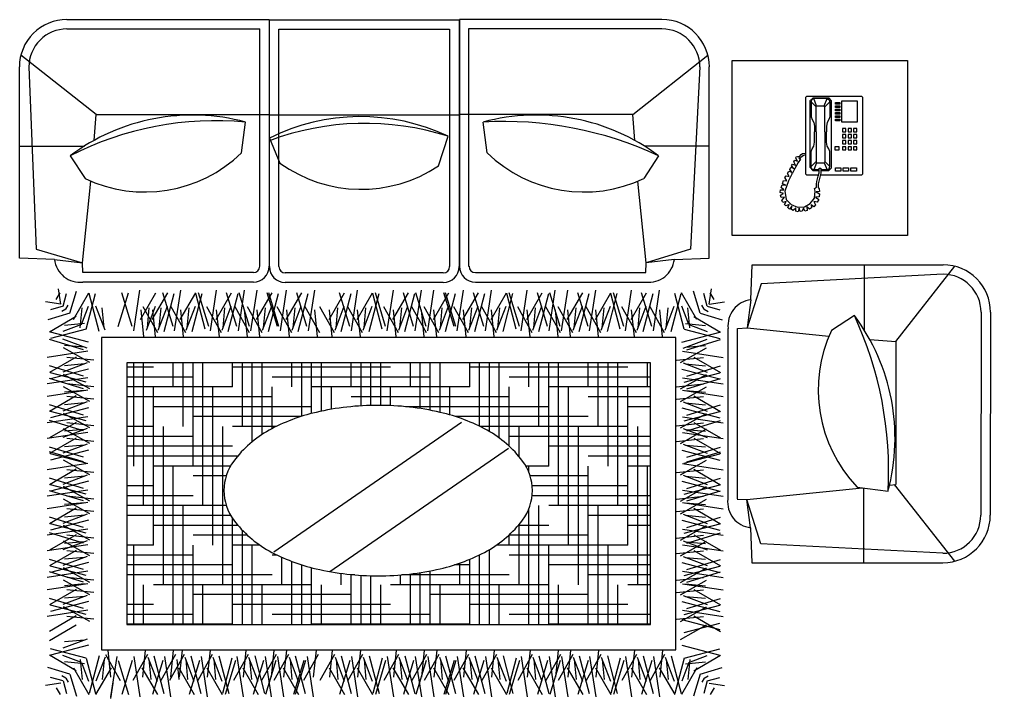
# Model space of a CAD drawing. Header units: millimetres. Extents: x -30782 to 40110, y 35885 to 73818.
# Drawn here: x 18900 to 22033, y 68538 to 70727 of the extents above; entities that cross this region are included whole.
import ezdxf

# ---------------------------------------------------------------- set-up
doc = ezdxf.new("R2010")
doc.units = ezdxf.units.MM

# ---------------------------------------------------------------- blocks, each defined once
blk = doc.blocks.new('A$C221E0E82')
for p, q in [((892.1, 2154.4), (904.4, 2175.6)), ((914.7, 2131.9), (925.4, 2172.8)), ((936.6, 2110), (958, 2180.9)), ((947.6, 2089.8), (997.5, 2175.6)), ((988.3, 2058.3), (1018.4, 2172.8)), ((1030.2, 2050.5), (998.1, 2172.8)), ((1068.9, 2089.8), (1019, 2175.6)), ((1087.2, 2052.8), (1067.5, 2183.6)), ((1120.6, 2050.5), (1088.5, 2172.8)), ((1092.5, 2066.4), (1125.5, 2175.7)), ((1159.3, 2089.8), (1109.5, 2175.6)), ((1177.6, 2052.8), (1157.9, 2183.6)), ((1182.9, 2066.4), (1215.9, 2175.7)), ((1194.3, 2058.3), (1224.4, 2172.8)), ((1236.2, 2050.5), (1204, 2172.8)), ((1274.9, 2089.8), (1225, 2175.6)), ((1293.2, 2052.8), (1273.4, 2183.6)), ((1326.6, 2050.5), (1294.4, 2172.8)), ((1298.4, 2066.4), (1331.4, 2175.7)), ((1365.3, 2089.8), (1315.4, 2175.6)), ((1383.6, 2052.8), (1363.8, 2183.6)), ((1388.8, 2066.4), (1421.8, 2175.7)), ((1423.8, 2052.8), (1404, 2183.6)), ((1457.2, 2050.5), (1425, 2172.8)), ((1429, 2066.4), (1462, 2175.7)), ((1495.9, 2089.8), (1446, 2175.6)), ((1514.2, 2052.8), (1494.4, 2183.6)), ((1519.4, 2066.4), (1552.4, 2175.7)), ((1530.8, 2058.3), (1560.9, 2172.8)), ((1572.7, 2050.5), (1540.6, 2172.8)), ((1611.4, 2089.8), (1561.5, 2175.6)), ((1629.7, 2052.8), (1610, 2183.6)), ((1663.1, 2050.5), (1631, 2172.8)), ((1635, 2066.4), (1668, 2175.7)), ((1701.8, 2089.8), (1652, 2175.6)), ((1720.1, 2052.8), (1700.4, 2183.6)), ((1725.4, 2066.4), (1758.4, 2175.7)), ((1758.6, 2050.5), (1726.4, 2172.8)), ((1730.4, 2066.4), (1763.4, 2175.7)), ((1797.3, 2089.8), (1747.4, 2175.6)), ((1815.6, 2052.8), (1795.8, 2183.6)), ((1820.8, 2066.4), (1853.8, 2175.7)), ((1855.7, 2052.8), (1836, 2183.6)), ((1889.2, 2050.5), (1857, 2172.8)), ((1861, 2066.4), (1894, 2175.7)), ((1927.9, 2089.8), (1878, 2175.6)), ((1946.2, 2052.8), (1926.4, 2183.6)), ((1951.4, 2066.4), (1984.4, 2175.7)), ((1962.8, 2058.3), (1992.9, 2172.8)), ((2004.7, 2050.5), (1972.6, 2172.8)), ((2043.4, 2089.8), (1993.5, 2175.6)), ((2061.7, 2052.8), (2042, 2183.6)), ((2095.1, 2050.5), (2063, 2172.8)), ((2067, 2066.4), (2100, 2175.7)), ((2133.8, 2089.8), (2083.9, 2175.6)), ((2204.8, 2052.8), (2185, 2183.6)), ((2210, 2066.4), (2243, 2175.7)), ((2243.2, 2050.5), (2211.1, 2172.8)), ((2215.1, 2066.4), (2248.1, 2175.7)), ((2281.9, 2089.8), (2232, 2175.6)), ((2300.2, 2052.8), (2280.5, 2183.6)), ((2305.5, 2066.4), (2338.5, 2175.7)), ((2340.4, 2052.8), (2320.7, 2183.6)), ((2373.8, 2050.5), (2341.7, 2172.8)), ((2345.7, 2066.4), (2378.7, 2175.7)), ((2412.5, 2089.8), (2362.6, 2175.6)), ((2430.8, 2052.8), (2411.1, 2183.6)), ((2436.1, 2066.4), (2469.1, 2175.7)), ((2447.5, 2058.3), (2477.6, 2172.8)), ((2489.4, 2050.5), (2457.2, 2172.8)), ((2528.1, 2089.8), (2478.2, 2175.6)), ((2546.4, 2052.8), (2526.6, 2183.6)), ((2579.8, 2050.5), (2547.6, 2172.8)), ((2551.6, 2066.4), (2584.6, 2175.7)), ((2618.5, 2089.8), (2568.6, 2175.6)), ((2665.1, 2052.8), (2645.4, 2183.6)), ((2698.6, 2050.5), (2666.4, 2172.8)), ((2670.4, 2066.4), (2703.4, 2175.7)), ((2737.3, 2089.8), (2687.4, 2175.6)), ((2764.1, 2052.8), (2744.3, 2183.6)), ((2769.3, 2066.4), (2802.3, 2175.7)), ((2813.7, 2066.4), (2780.7, 2175.7)), ((2818.9, 2052.8), (2838.7, 2183.6)), ((2830.9, 2139.1), (2838.4, 2188.7)), ((2837.2, 2089.8), (2887.1, 2175.6)), ((2875.9, 2050.5), (2908.1, 2172.8)), ((2917.8, 2058.3), (2887.7, 2172.8)), ((2958.6, 2089.8), (2908.7, 2175.6)), ((2969.6, 2110), (2948.2, 2180.9)), ((2991.5, 2131.9), (2980.8, 2172.8)), ((3014, 2154.4), (3001.7, 2175.6)), ((907.4, 2139.1), (857.8, 2146.6)), ((914.7, 2131.9), (873.8, 2121.2)), ((923.7, 2122.8), (931, 2135.8)), ((973.7, 2072.9), (996.2, 2132.6)), ((1049.7, 2054.9), (1020.3, 2132.6)), ((1051.3, 2046.3), (1098.5, 2130.6)), ((1140.1, 2054.9), (1110.7, 2132.6)), ((1141.7, 2046.3), (1188.9, 2130.6)), ((1255.6, 2054.9), (1226.2, 2132.6)), ((1257.2, 2046.3), (1304.4, 2130.6)), ((1346, 2054.9), (1316.7, 2132.6)), ((1347.7, 2046.3), (1394.8, 2130.6)), ((1387.8, 2046.3), (1435, 2130.6)), ((1476.6, 2054.9), (1447.3, 2132.6)), ((1478.3, 2046.3), (1525.4, 2130.6)), ((1592.2, 2054.9), (1562.8, 2132.6)), ((1593.8, 2046.3), (1641, 2130.6)), ((1682.6, 2054.9), (1653.2, 2132.6)), ((1684.2, 2046.3), (1731.4, 2130.6)), ((1778, 2054.9), (1748.6, 2132.6)), ((1779.6, 2046.3), (1826.8, 2130.6)), ((1819.8, 2046.3), (1867, 2130.6)), ((1908.6, 2054.9), (1879.2, 2132.6)), ((1910.2, 2046.3), (1957.4, 2130.6)), ((2024.2, 2054.9), (1994.8, 2132.6)), ((2025.8, 2046.3), (2073, 2130.6)), ((2114.6, 2054.9), (2085.2, 2132.6)), ((2116.2, 2046.3), (2163.4, 2130.6)), ((2168.9, 2046.3), (2216, 2130.6)), ((2262.7, 2054.9), (2233.3, 2132.6)), ((2264.3, 2046.3), (2311.5, 2130.6)), ((2304.5, 2046.3), (2351.7, 2130.6)), ((2393.3, 2054.9), (2363.9, 2132.6)), ((2394.9, 2046.3), (2442.1, 2130.6)), ((2508.8, 2054.9), (2479.4, 2132.6)), ((2510.4, 2046.3), (2557.6, 2130.6)), ((2599.2, 2054.9), (2569.9, 2132.6)), ((2600.8, 2046.3), (2648, 2130.6)), ((2629.2, 2046.3), (2676.4, 2130.6)), ((2718, 2054.9), (2688.6, 2132.6)), ((2719.6, 2046.3), (2766.8, 2130.6)), ((2854.9, 2046.3), (2807.7, 2130.6)), ((2856.5, 2054.9), (2885.9, 2132.6)), ((2932.5, 2072.9), (2909.9, 2132.6)), ((2982.4, 2122.8), (2975.2, 2135.8)), ((2991.5, 2131.9), (3032.4, 2121.2)), ((2998.7, 2139.1), (3048.3, 2146.6)), ((936.6, 2110), (865.6, 2088.6)), ((956.8, 2099), (871, 2049.1)), ((923.7, 2122.8), (910.8, 2115.6)), ((970, 2063), (976, 2127.2)), ((1046.5, 2063), (1040.5, 2127.2)), ((1058.4, 2033.2), (1067.3, 2120.3)), ((1136.9, 2063), (1130.9, 2127.2)), ((1148.8, 2033.2), (1157.8, 2120.3)), ((1252.5, 2063), (1246.5, 2127.2)), ((1264.3, 2033.2), (1273.3, 2120.3)), ((1342.9, 2063), (1336.9, 2127.2)), ((1354.7, 2033.2), (1363.7, 2120.3)), ((1394.9, 2033.2), (1403.9, 2120.3)), ((1473.5, 2063), (1467.5, 2127.2)), ((1485.3, 2033.2), (1494.3, 2120.3)), ((1589, 2063), (1583, 2127.2)), ((1600.9, 2033.2), (1609.8, 2120.3)), ((1679.4, 2063), (1673.4, 2127.2)), ((1691.3, 2033.2), (1700.3, 2120.3)), ((1774.9, 2063), (1768.9, 2127.2)), ((1786.7, 2033.2), (1795.7, 2120.3)), ((1826.9, 2033.2), (1835.9, 2120.3)), ((1905.5, 2063), (1899.5, 2127.2)), ((1917.3, 2033.2), (1926.3, 2120.3)), ((2021, 2063), (2015, 2127.2)), ((2032.9, 2033.2), (2041.8, 2120.3)), ((2111.4, 2063), (2105.4, 2127.2)), ((2123.3, 2033.2), (2132.2, 2120.3)), ((2175.9, 2033.2), (2184.9, 2120.3)), ((2259.5, 2063), (2253.5, 2127.2)), ((2271.4, 2033.2), (2280.4, 2120.3)), ((2311.6, 2033.2), (2320.5, 2120.3)), ((2390.1, 2063), (2384.1, 2127.2)), ((2402, 2033.2), (2411, 2120.3)), ((2505.7, 2063), (2499.7, 2127.2)), ((2517.5, 2033.2), (2526.5, 2120.3)), ((2596.1, 2063), (2590.1, 2127.2)), ((2607.9, 2033.2), (2616.9, 2120.3)), ((2624.5, 2063), (2618.5, 2127.2)), ((2636.3, 2033.2), (2645.3, 2120.3)), ((2714.9, 2063), (2708.9, 2127.2)), ((2726.7, 2033.2), (2735.7, 2120.3)), ((2847.8, 2033.2), (2838.8, 2120.3)), ((2859.6, 2063), (2865.6, 2127.2)), ((2936.2, 2063), (2930.2, 2127.2)), ((2949.4, 2099), (3035.2, 2049.1)), ((2969.6, 2110), (3040.5, 2088.6)), ((2982.4, 2122.8), (2995.3, 2115.6)), ((973.7, 2072.9), (913.9, 2050.4)), ((983.6, 2076.6), (919.4, 2070.6)), ((2922.6, 2076.6), (2986.7, 2070.6)), ((2932.5, 2072.9), (2992.2, 2050.4)), ((988.3, 2058.3), (873.8, 2028.1)), ((996, 2016.3), (873.8, 2048.5)), ((996, 2016.3), (873.8, 2048.5)), ((2910.1, 2016.3), (3032.4, 2048.5)), ((2910.1, 2016.3), (3032.4, 2048.5)), ((2917.8, 2058.3), (3032.4, 2028.1)), ((2868, 2031.6), (1015, 2031.6)), ((1015, 2031.6), (1015, 1024.9)), ((2868, 1024.9), (2868, 2031.6)), ((2914.5, 1996.9), (2992.2, 2026.3)), ((2914.5, 1996.9), (2992.2, 2026.3)), ((2922.6, 2000), (2986.7, 2006)), ((2922.6, 2000), (2986.7, 2006)), ((988.3, 1976.2), (873.8, 1946.1)), ((1000.3, 1998.7), (916, 1951.5)), ((2949.4, 1952.3), (3035.2, 2002.2)), ((2949.4, 1952.3), (3035.2, 2002.2)), ((956.8, 1922.3), (871, 1972.2)), ((956.8, 1922.3), (871, 1972.2)), ((996, 1934.3), (873.8, 1966.5)), ((996, 1934.3), (873.8, 1966.5)), ((2786.4, 1950), (1096.6, 1950)), ((1096.6, 1950), (1096.6, 1106.5)), ((1096.6, 1949.2), (1425.2, 1949.2)), ((1106.5, 1949.2), (1106.5, 1439.3)), ((1170.2, 1950), (1170.2, 1949.2)), ((1202.1, 1950), (1202.1, 1821.8)), ((1234, 1950), (1234, 1694.3)), ((1265.8, 1950), (1265.8, 1566.8)), ((1297.7, 1949.2), (1297.7, 1439.3)), ((1361.4, 1950), (1361.4, 1949.2)), ((1393.3, 1950), (1393.3, 1821.8)), ((1425.2, 1950), (1425.2, 1694.3)), ((1457.1, 1950), (1457.1, 1566.8)), ((1488.9, 1949.2), (1488.9, 1576.4)), ((1552.7, 1950), (1552.7, 1949.2)), ((1584.6, 1950), (1584.6, 1821.8)), ((1616.4, 1950), (1616.4, 1708.5)), ((1648.3, 1950), (1648.3, 1725.4)), ((1680.2, 1949.2), (2190.1, 1949.2)), ((1680.2, 1949.2), (1680.2, 1739.9)), ((1743.9, 1950), (1743.9, 1949.2)), ((1775.8, 1950), (1775.8, 1821.8)), ((1807.7, 1950), (1807.7, 1777.2)), ((1839.5, 1950), (1839.5, 1782.7)), ((1871.4, 1949.2), (1871.4, 1787)), ((1935.2, 1950), (1935.2, 1949.2)), ((1967, 1950), (1967, 1821.8)), ((1998.9, 1950), (1998.9, 1792.7)), ((2030.8, 1950), (2030.8, 1791.3)), ((2062.7, 1949.2), (2062.7, 1788.8)), ((2126.4, 1950), (2126.4, 1949.2)), ((2158.3, 1950), (2158.3, 1821.8)), ((2190.1, 1950), (2190.1, 1766.9)), ((2222, 1950), (2222, 1757.8)), ((2253.9, 1949.2), (2253.9, 1746.7)), ((2317.6, 1950), (2317.6, 1949.2)), ((2349.5, 1950), (2349.5, 1821.8)), ((2381.4, 1950), (2381.4, 1694.3)), ((2413.3, 1950), (2413.3, 1646.5)), ((2445.1, 1949.2), (2445.1, 1608.2)), ((2445.1, 1949.2), (2786.4, 1949.2)), ((2508.9, 1950), (2508.9, 1949.2)), ((2540.7, 1950), (2540.7, 1821.8)), ((2572.6, 1950), (2572.6, 1694.3)), ((2604.5, 1950), (2604.5, 1566.8)), ((2636.4, 1949.2), (2636.4, 1439.3)), ((2700.1, 1950), (2700.1, 1949.2)), ((2732, 1950), (2732, 1821.8)), ((2763.9, 1950), (2763.9, 1694.3)), ((2786.4, 1106.5), (2786.4, 1950)), ((2949.4, 1922.3), (3035.2, 1972.2)), ((2949.4, 1922.3), (3035.2, 1972.2)), ((993.8, 1904), (863, 1923.8)), ((988.3, 1917.5), (873.8, 1887.3)), ((1000.3, 1939.9), (916, 1892.8)), ((1013.4, 1932.9), (926.3, 1923.9)), ((1096.6, 1917.4), (1552.7, 1917.4)), ((1807.7, 1917.4), (2317.6, 1917.4)), ((2572.6, 1917.4), (2786.4, 1917.4)), ((2892.8, 1932.9), (2979.8, 1923.9)), ((2905.9, 1939.9), (2990.2, 1892.8)), ((2912.3, 1904), (3043.1, 1923.8)), ((2917.8, 1917.5), (3032.4, 1887.3)), ((980.2, 1898.8), (870.8, 1865.8)), ((956.8, 1836.9), (871, 1886.7)), ((956.8, 1836.9), (871, 1886.7)), ((996, 1875.5), (873.8, 1907.7)), ((996, 1875.5), (873.8, 1907.7)), ((991.7, 1856.1), (913.9, 1885.5)), ((991.7, 1856.1), (913.9, 1885.5)), ((1170.2, 1885.5), (1680.2, 1885.5)), ((1935.2, 1885.5), (2445.1, 1885.5)), ((2700.1, 1885.5), (2786.4, 1885.5)), ((2910.1, 1875.5), (3032.4, 1907.7)), ((2910.1, 1875.5), (3032.4, 1907.7)), ((2914.5, 1856.1), (2992.2, 1885.5)), ((2914.5, 1856.1), (2992.2, 1885.5)), ((2926, 1898.8), (3035.3, 1865.8)), ((2949.4, 1836.9), (3035.2, 1886.7)), ((2949.4, 1836.9), (3035.2, 1886.7)), ((1000.3, 1854.5), (916, 1807.3)), ((983.6, 1859.3), (919.4, 1865.3)), ((983.6, 1859.3), (919.4, 1865.3)), ((1297.7, 1853.6), (1807.7, 1853.6)), ((2062.7, 1853.6), (2572.6, 1853.6)), ((2905.9, 1854.5), (2990.2, 1807.3)), ((2922.6, 1859.3), (2986.7, 1865.3)), ((2922.6, 1859.3), (2986.7, 1865.3)), ((993.8, 1818.6), (863, 1838.3)), ((983.6, 1819), (919.4, 1825)), ((983.6, 1819), (919.4, 1825)), ((1013.4, 1847.4), (926.3, 1838.4)), ((1096.6, 1821.8), (1170.2, 1821.8)), ((1138.3, 1821.8), (1138.3, 1311.8)), ((1329.6, 1821.8), (1329.6, 1311.8)), ((1425.2, 1821.8), (1935.2, 1821.8)), ((1520.8, 1821.8), (1520.8, 1627.6)), ((1712, 1821.8), (1712, 1752.2)), ((1903.3, 1821.8), (1903.3, 1790.1)), ((2094.5, 1821.8), (2094.5, 1785.1)), ((2190.1, 1821.8), (2700.1, 1821.8)), ((2285.8, 1821.8), (2285.8, 1733.4)), ((2477, 1821.8), (2477, 1311.8)), ((2668.2, 1821.8), (2668.2, 1311.8)), ((2892.8, 1847.4), (2979.8, 1838.4)), ((2912.3, 1818.6), (3043.1, 1838.3)), ((2922.6, 1819), (2986.7, 1825)), ((2922.6, 1819), (2986.7, 1825)), ((993.8, 1778.4), (863, 1798.1)), ((980.2, 1813.3), (870.8, 1780.3)), ((988.3, 1791.8), (873.8, 1761.7)), ((1000.3, 1814.3), (916, 1767.1)), ((1013.4, 1807.2), (926.3, 1798.2)), ((1096.6, 1789.9), (1297.7, 1789.9)), ((1552.7, 1789.9), (1900.3, 1789.9)), ((2050.7, 1789.9), (2062.7, 1789.9)), ((2317.6, 1789.9), (2786.4, 1789.9)), ((2892.8, 1807.2), (2979.8, 1798.2)), ((2905.9, 1814.3), (2990.2, 1767.1)), ((2912.3, 1778.4), (3043.1, 1798.1)), ((2917.8, 1791.8), (3032.4, 1761.7)), ((2926, 1813.3), (3035.3, 1780.3)), ((980.2, 1773.1), (870.8, 1740.1)), ((956.8, 1711.2), (871, 1761.1)), ((956.8, 1711.2), (871, 1761.1)), ((996, 1749.9), (873.8, 1782)), ((996, 1749.9), (873.8, 1782)), ((991.7, 1730.4), (913.9, 1759.8)), ((991.7, 1730.4), (913.9, 1759.8)), ((1096.6, 1758), (1425.2, 1758)), ((2131.4, 1779.4), (1555.5, 1382.1)), ((1680.2, 1758), (1729.5, 1758)), ((2445.1, 1758), (2786.4, 1758)), ((2910.1, 1749.9), (3032.4, 1782)), ((2910.1, 1749.9), (3032.4, 1782)), ((2914.5, 1730.4), (2992.2, 1759.8)), ((2914.5, 1730.4), (2992.2, 1759.8)), ((2926, 1773.1), (3035.3, 1740.1)), ((2949.4, 1711.2), (3035.2, 1761.1)), ((2949.4, 1711.2), (3035.2, 1761.1)), ((310.8, 1499), (116.5, 1746.3)), ((770.1, 1751), (154, 1751)), ((409, 1751), (409, 1509.9)), ((774.2, 1638.1), (770.1, 1751)), ((1000.3, 1728.8), (916, 1681.6)), ((983.6, 1733.6), (919.4, 1739.6)), ((983.6, 1733.6), (919.4, 1739.6)), ((1096.6, 1726.1), (1552.7, 1726.1)), ((2301.2, 1726.1), (2317.6, 1726.1)), ((2572.6, 1726.1), (2786.4, 1726.1)), ((2905.9, 1728.8), (2990.2, 1681.6)), ((2922.6, 1733.6), (2986.7, 1739.6)), ((2922.6, 1733.6), (2986.7, 1739.6)), ((154, 1720.4), (741.4, 1689.7)), ((993.8, 1692.9), (863, 1712.6)), ((956.8, 1660.9), (871, 1710.8)), ((956.8, 1660.9), (871, 1710.8)), ((991.7, 1680.2), (913.9, 1709.5)), ((991.7, 1680.2), (913.9, 1709.5)), ((1013.4, 1721.7), (926.3, 1712.8)), ((1170.2, 1694.3), (1594, 1694.3)), ((1170.2, 1694.3), (1170.2, 1184.3)), ((1361.4, 1694.3), (1361.4, 1184.3)), ((1552.7, 1694.3), (1552.7, 1661.2)), ((2311.8, 1716.3), (1706.2, 1298.4)), ((2357, 1694.3), (2445.1, 1694.3)), ((2508.9, 1694.3), (2508.9, 1184.3)), ((2700.1, 1694.3), (2700.1, 1184.3)), ((2700.1, 1694.3), (2786.4, 1694.3)), ((2892.8, 1721.7), (2979.8, 1712.8)), ((2912.3, 1692.9), (3043.1, 1712.6)), ((2914.5, 1680.2), (2992.2, 1709.5)), ((2914.5, 1680.2), (2992.2, 1709.5)), ((2949.4, 1660.9), (3035.2, 1710.8)), ((2949.4, 1660.9), (3035.2, 1710.8)), ((741.4, 1689.7), (785.9, 1547.4)), ((993.8, 1642.6), (863, 1662.4)), ((980.2, 1687.6), (870.8, 1654.6)), ((1000.3, 1678.6), (916, 1631.4)), ((983.6, 1683.3), (919.4, 1689.3)), ((983.6, 1683.3), (919.4, 1689.3)), ((1013.4, 1671.5), (926.3, 1662.5)), ((1297.7, 1662.4), (1553.9, 1662.4)), ((2397, 1662.4), (2572.6, 1662.4)), ((2892.8, 1671.5), (2979.8, 1662.5)), ((2905.9, 1678.6), (2990.2, 1631.4)), ((2912.3, 1642.6), (3043.1, 1662.4)), ((2922.6, 1683.3), (2986.7, 1689.3)), ((2922.6, 1683.3), (2986.7, 1689.3)), ((2926, 1687.6), (3035.3, 1654.6)), ((774.2, 1638.1), (785.9, 1547.4)), ((980.2, 1637.4), (870.8, 1604.4)), ((988.3, 1656.1), (873.8, 1626)), ((996, 1614.2), (873.8, 1646.3)), ((996, 1614.2), (873.8, 1646.3)), ((1096.6, 1630.5), (1170.2, 1630.5)), ((1425.2, 1630.5), (1523.3, 1630.5)), ((2427.7, 1630.5), (2700.1, 1630.5)), ((2910.1, 1614.2), (3032.4, 1646.3)), ((2910.1, 1614.2), (3032.4, 1646.3)), ((2917.8, 1656.1), (3032.4, 1626)), ((2926, 1637.4), (3035.3, 1604.4)), ((0, 943.7), (1, 1598)), ((30.6, 943.7), (31.6, 1598)), ((956.8, 1575.5), (871, 1625.4)), ((956.8, 1575.5), (871, 1625.4)), ((991.7, 1594.7), (913.9, 1624.1)), ((991.7, 1594.7), (913.9, 1624.1)), ((983.6, 1597.9), (919.4, 1603.9)), ((983.6, 1597.9), (919.4, 1603.9)), ((1096.6, 1598.6), (1297.7, 1598.6)), ((2451.2, 1598.6), (2786.4, 1598.6)), ((2914.5, 1594.7), (2992.2, 1624.1)), ((2914.5, 1594.7), (2992.2, 1624.1)), ((2922.6, 1597.9), (2986.7, 1603.9)), ((2922.6, 1597.9), (2986.7, 1603.9)), ((2949.4, 1575.5), (3035.2, 1625.4)), ((2949.4, 1575.5), (3035.2, 1625.4)), ((993.8, 1557.2), (863, 1576.9)), ((1000.3, 1593.1), (916, 1545.9)), ((1013.4, 1586), (926.3, 1577)), ((1096.6, 1566.8), (1425.2, 1566.8)), ((1202.1, 1566.8), (1202.1, 1106.5)), ((1393.3, 1566.8), (1393.3, 1106.5)), ((2465.5, 1566.8), (2786.4, 1566.8)), ((2540.7, 1566.8), (2540.7, 1106.5)), ((2732, 1566.8), (2732, 1106.5)), ((2892.8, 1586), (2979.8, 1577)), ((2905.9, 1593.1), (2990.2, 1545.9)), ((2912.3, 1557.2), (3043.1, 1576.9)), ((785.9, 1547.4), (412.8, 1509.4)), ((817, 1545.9), (785.9, 1547.4)), ((815.9, 1545.4), (815.9, 995.8)), ((846.5, 1545.4), (846.5, 995.8)), ((993.8, 1517), (863, 1536.7)), ((980.2, 1551.9), (870.8, 1518.9)), ((1000.3, 1552.9), (916, 1505.7)), ((983.6, 1557.7), (919.4, 1563.7)), ((983.6, 1557.7), (919.4, 1563.7)), ((1013.4, 1545.8), (926.3, 1536.8)), ((2892.8, 1545.8), (2979.8, 1536.8)), ((2905.9, 1552.9), (2990.2, 1505.7)), ((2912.3, 1517), (3043.1, 1536.7)), ((2922.6, 1557.7), (2986.7, 1563.7)), ((2922.6, 1557.7), (2986.7, 1563.7)), ((2926, 1551.9), (3035.3, 1518.9)), ((430.4, 1507.1), (330.8, 1520.2)), ((980.2, 1511.7), (870.8, 1478.7)), ((988.3, 1530.4), (873.8, 1500.3)), ((996, 1488.5), (873.8, 1520.6)), ((996, 1488.5), (873.8, 1520.6)), ((1096.6, 1534.9), (1478.8, 1534.9)), ((2572.6, 1534.9), (2786.4, 1534.9)), ((2910.1, 1488.5), (3032.4, 1520.6)), ((2910.1, 1488.5), (3032.4, 1520.6)), ((2917.8, 1530.4), (3032.4, 1500.3)), ((2926, 1511.7), (3035.3, 1478.7)), ((325.8, 1500.5), (306, 1498.5)), ((306, 1037.9), (306, 1498.5)), ((956.8, 1449.8), (871, 1499.7)), ((956.8, 1449.8), (871, 1499.7)), ((991.7, 1469.1), (913.9, 1498.4)), ((991.7, 1469.1), (913.9, 1498.4)), ((983.6, 1472.2), (919.4, 1478.2)), ((983.6, 1472.2), (919.4, 1478.2)), ((1170.2, 1503), (1478.7, 1503)), ((2700.1, 1503), (2786.4, 1503)), ((2914.5, 1469.1), (2992.2, 1498.4)), ((2914.5, 1469.1), (2992.2, 1498.4)), ((2922.6, 1472.2), (2986.7, 1478.2)), ((2922.6, 1472.2), (2986.7, 1478.2)), ((2949.4, 1449.8), (3035.2, 1499.7)), ((2949.4, 1449.8), (3035.2, 1499.7)), ((993.8, 1431.5), (863, 1451.3)), ((1000.3, 1467.4), (916, 1420.3)), ((1013.4, 1460.3), (926.3, 1451.4)), ((1297.7, 1471.2), (1485.1, 1471.2)), ((1488.9, 1460.3), (1488.9, 1439.3)), ((2465.9, 1471.2), (2572.6, 1471.2)), ((2892.8, 1460.3), (2979.8, 1451.4)), ((2905.9, 1467.4), (2990.2, 1420.3)), ((2912.3, 1431.5), (3043.1, 1451.3)), ((980.2, 1426.3), (870.8, 1393.3)), ((980.2, 1411.2), (870.8, 1378.2)), ((988.3, 1429.9), (873.8, 1399.8)), ((996, 1388), (873.8, 1420.1)), ((996, 1388), (873.8, 1420.1)), ((1096.6, 1439.3), (1170.2, 1439.3)), ((1234, 1439.3), (1234, 1106.5)), ((1425.2, 1439.3), (1425.2, 1106.5)), ((1425.2, 1439.3), (1499.1, 1439.3)), ((2451.9, 1439.3), (2700.1, 1439.3)), ((2572.6, 1439.3), (2572.6, 1106.5)), ((2763.9, 1439.3), (2763.9, 1106.5)), ((2910.1, 1388), (3032.4, 1420.1)), ((2910.1, 1388), (3032.4, 1420.1)), ((2917.8, 1429.9), (3032.4, 1399.8)), ((2926, 1426.3), (3035.3, 1393.3)), ((2926, 1411.2), (3035.3, 1378.2)), ((956.8, 1349.3), (871, 1399.1)), ((956.8, 1349.3), (871, 1399.1)), ((991.7, 1368.5), (913.9, 1397.9)), ((991.7, 1368.5), (913.9, 1397.9)), ((1096.6, 1407.4), (1297.7, 1407.4)), ((1520.8, 1409.1), (1520.8, 1311.8)), ((2428.7, 1407.4), (2786.4, 1407.4)), ((2914.5, 1368.5), (2992.2, 1397.9)), ((2914.5, 1368.5), (2992.2, 1397.9)), ((2949.4, 1349.3), (3035.2, 1399.1)), ((2949.4, 1349.3), (3035.2, 1399.1)), ((993.8, 1331), (863, 1350.7)), ((956.8, 1299), (871, 1348.9)), ((956.8, 1299), (871, 1348.9)), ((991.7, 1318.3), (913.9, 1347.6)), ((991.7, 1318.3), (913.9, 1347.6)), ((1000.3, 1366.9), (916, 1319.7)), ((983.6, 1371.7), (919.4, 1377.7)), ((983.6, 1371.7), (919.4, 1377.7)), ((1013.4, 1359.8), (926.3, 1350.8)), ((1096.6, 1375.5), (1425.2, 1375.5)), ((1552.7, 1375.4), (1552.7, 1184.3)), ((1584.6, 1349.1), (1584.6, 1106.5)), ((2381.4, 1360.7), (2381.4, 1106.5)), ((2445.1, 1375.5), (2786.4, 1375.5)), ((2892.8, 1359.8), (2979.8, 1350.8)), ((2905.9, 1366.9), (2990.2, 1319.7)), ((2912.3, 1331), (3043.1, 1350.7)), ((2914.5, 1318.3), (2992.2, 1347.6)), ((2914.5, 1318.3), (2992.2, 1347.6)), ((2922.6, 1371.7), (2986.7, 1377.7)), ((2922.6, 1371.7), (2986.7, 1377.7)), ((2949.4, 1299), (3035.2, 1348.9)), ((2949.4, 1299), (3035.2, 1348.9)), ((980.2, 1325.7), (870.8, 1292.7)), ((1000.3, 1316.6), (916, 1269.5)), ((983.6, 1321.4), (919.4, 1327.4)), ((983.6, 1321.4), (919.4, 1327.4)), ((1096.6, 1343.7), (1552.7, 1343.7)), ((1616.4, 1328.2), (1616.4, 1106.5)), ((2317.6, 1318.9), (2317.6, 1184.3)), ((2349.5, 1337.4), (2349.5, 1106.5)), ((2572.6, 1343.7), (2786.4, 1343.7)), ((2905.9, 1316.6), (2990.2, 1269.5)), ((2922.6, 1321.4), (2986.7, 1327.4)), ((2922.6, 1321.4), (2986.7, 1327.4)), ((2926, 1325.7), (3035.3, 1292.7)), ((993.8, 1280.7), (863, 1300.5)), ((988.3, 1294.1), (873.8, 1264)), ((1013.4, 1309.5), (926.3, 1300.6)), ((1170.2, 1311.8), (1647.2, 1311.8)), ((1265.8, 1311.8), (1265.8, 1106.5)), ((1457.1, 1311.8), (1457.1, 1106.5)), ((1648.3, 1311.3), (1648.3, 1106.5)), ((2303.8, 1311.8), (2445.1, 1311.8)), ((2413.3, 1311.8), (2413.3, 1106.5)), ((2604.5, 1311.8), (2604.5, 1106.5)), ((2700.1, 1311.8), (2786.4, 1311.8)), ((2892.8, 1309.5), (2979.8, 1300.6)), ((2912.3, 1280.7), (3043.1, 1300.5)), ((2917.8, 1294.1), (3032.4, 1264)), ((980.2, 1275.5), (870.8, 1242.4)), ((956.8, 1213.5), (871, 1263.4)), ((956.8, 1213.5), (871, 1263.4)), ((996, 1252.2), (873.8, 1284.4)), ((996, 1252.2), (873.8, 1284.4)), ((991.7, 1232.8), (913.9, 1262.2)), ((991.7, 1232.8), (913.9, 1262.2)), ((1297.7, 1279.9), (1725.7, 1279.9)), ((1743.9, 1274.3), (1743.9, 1184.3)), ((1775.8, 1266.1), (1775.8, 1106.5)), ((1807.7, 1259.5), (1807.7, 1106.5)), ((1839.5, 1254), (1839.5, 1106.5)), ((2126.4, 1256.4), (2126.4, 1184.3)), ((2158.3, 1262.4), (2158.3, 1106.5)), ((2190.1, 1269.7), (2190.1, 1106.5)), ((2222, 1278.9), (2222, 1106.5)), ((2225.3, 1279.9), (2572.6, 1279.9)), ((2910.1, 1252.2), (3032.4, 1284.4)), ((2910.1, 1252.2), (3032.4, 1284.4)), ((2914.5, 1232.8), (2992.2, 1262.2)), ((2914.5, 1232.8), (2992.2, 1262.2)), ((2926, 1275.5), (3035.3, 1242.4)), ((2949.4, 1213.5), (3035.2, 1263.4)), ((2949.4, 1213.5), (3035.2, 1263.4)), ((1000.3, 1231.2), (916, 1184)), ((983.6, 1235.9), (919.4, 1241.9)), ((983.6, 1235.9), (919.4, 1241.9)), ((1013.4, 1224.1), (926.3, 1215.1)), ((1096.6, 1248), (1170.2, 1248)), ((1425.2, 1248), (1886.7, 1248)), ((1935.2, 1244.6), (1935.2, 1184.3)), ((1967, 1243.7), (1967, 1106.5)), ((1998.9, 1244), (1998.9, 1106.5)), ((2030.8, 1245.4), (2030.8, 1106.5)), ((2190.1, 1248), (2700.1, 1248)), ((2892.8, 1224.1), (2979.8, 1215.1)), ((2905.9, 1231.2), (2990.2, 1184)), ((2922.6, 1235.9), (2986.7, 1241.9)), ((2922.6, 1235.9), (2986.7, 1241.9)), ((993.8, 1195.3), (863, 1215)), ((1000.3, 1191), (916, 1143.8)), ((983.6, 1195.7), (919.4, 1201.7)), ((983.6, 1195.7), (919.4, 1201.7)), ((1096.6, 1216.2), (1297.7, 1216.2)), ((1552.7, 1216.2), (2062.7, 1216.2)), ((2317.6, 1216.2), (2786.4, 1216.2)), ((2905.9, 1191), (2990.2, 1143.8)), ((2912.3, 1195.3), (3043.1, 1215)), ((2922.6, 1195.7), (2986.7, 1201.7)), ((2922.6, 1195.7), (2986.7, 1201.7)), ((993.8, 1155), (863, 1174.8)), ((980.2, 1190), (870.8, 1157)), ((988.3, 1168.5), (873.8, 1138.4)), ((1013.4, 1183.9), (926.3, 1174.9)), ((1096.6, 1184.3), (1425.2, 1184.3)), ((1106.5, 1184.3), (1106.5, 1106.5)), ((1297.7, 1184.3), (1297.7, 1106.5)), ((1488.9, 1184.3), (1488.9, 1106.5)), ((1680.2, 1184.3), (2190.1, 1184.3)), ((1680.2, 1184.3), (1680.2, 1106.5)), ((1871.4, 1184.3), (1871.4, 1106.5)), ((2062.7, 1184.3), (2062.7, 1106.5)), ((2253.9, 1184.3), (2253.9, 1106.5)), ((2445.1, 1184.3), (2786.4, 1184.3)), ((2445.1, 1184.3), (2445.1, 1106.5)), ((2636.4, 1184.3), (2636.4, 1106.5)), ((2892.8, 1183.9), (2979.8, 1174.9)), ((2912.3, 1155), (3043.1, 1174.8)), ((2917.8, 1168.5), (3032.4, 1138.4)), ((2926, 1190), (3035.3, 1157)), ((980.2, 1149.8), (870.8, 1116.8)), ((956.8, 1087.9), (871, 1137.8)), ((956.8, 1087.9), (871, 1137.8)), ((996, 1126.6), (873.8, 1158.7)), ((996, 1126.6), (873.8, 1158.7)), ((991.7, 1107.1), (913.9, 1136.5)), ((991.7, 1107.1), (913.9, 1136.5)), ((1096.6, 1152.4), (1552.7, 1152.4)), ((1807.7, 1152.4), (2317.6, 1152.4)), ((2572.6, 1152.4), (2786.4, 1152.4)), ((2910.1, 1126.6), (3032.4, 1158.7)), ((2910.1, 1126.6), (3032.4, 1158.7)), ((2914.5, 1107.1), (2992.2, 1136.5)), ((2914.5, 1107.1), (2992.2, 1136.5)), ((2926, 1149.8), (3035.3, 1116.8)), ((2949.4, 1087.9), (3035.2, 1137.8)), ((2949.4, 1087.9), (3035.2, 1137.8)), ((1000.3, 1105.5), (916, 1058.3)), ((983.6, 1110.3), (919.4, 1116.3)), ((983.6, 1110.3), (919.4, 1116.3)), ((1013.4, 1098.4), (926.3, 1089.5)), ((1096.6, 1106.5), (2786.4, 1106.5)), ((1170.2, 1120.6), (1680.2, 1120.6)), ((1935.2, 1120.6), (2445.1, 1120.6)), ((2700.1, 1120.6), (2786.4, 1120.6)), ((2892.8, 1098.4), (2979.8, 1089.5)), ((2905.9, 1105.5), (2990.2, 1058.3)), ((2922.6, 1110.3), (2986.7, 1116.3)), ((2922.6, 1110.3), (2986.7, 1116.3)), ((993.8, 1069.6), (863, 1089.3)), ((2912.3, 1069.6), (3043.1, 1089.3)), ((306, 1037.9), (115.5, 795.4)), ((389.7, 1031.4), (306, 1037.9)), ((980.2, 1064.3), (870.8, 1031.3)), ((996, 1040.2), (873.8, 1008)), ((996, 1040.2), (873.8, 1008)), ((991.7, 1059.6), (913.9, 1030.3)), ((991.7, 1059.6), (913.9, 1030.3)), ((983.6, 1056.5), (919.4, 1050.5)), ((983.6, 1056.5), (919.4, 1050.5)), ((2910.1, 1040.2), (3032.4, 1008)), ((2910.1, 1040.2), (3032.4, 1008)), ((2914.5, 1059.6), (2992.2, 1030.3)), ((2914.5, 1059.6), (2992.2, 1030.3)), ((2922.6, 1056.5), (2986.7, 1050.5)), ((2922.6, 1056.5), (2986.7, 1050.5)), ((2926, 1064.3), (3035.3, 1031.3)), ((784.8, 994.3), (521.3, 1021.1)), ((956.8, 957.6), (871, 1007.4)), ((988.3, 998.3), (873.8, 1028.4)), ((973.7, 983.6), (913.9, 1006.2)), ((1030.2, 1006), (998.1, 883.7)), ((1015, 1024.9), (2868, 1024.9)), ((1051.3, 1010.3), (1098.5, 926)), ((1058.4, 1023.3), (1067.3, 936.3)), ((1087.2, 1003.8), (1067.5, 873)), ((1120.6, 1006), (1088.5, 883.7)), ((1141.7, 1010.3), (1188.9, 926)), ((1148.8, 1023.3), (1157.8, 936.3)), ((1177.6, 1003.8), (1157.9, 873)), ((1236.2, 1006), (1204, 883.7)), ((1257.2, 1010.3), (1304.4, 926)), ((1264.3, 1023.3), (1273.3, 936.3)), ((1293.2, 1003.8), (1273.4, 873)), ((1326.6, 1006), (1294.4, 883.7)), ((1347.7, 1010.3), (1394.8, 926)), ((1354.7, 1023.3), (1363.7, 936.3)), ((1383.6, 1003.8), (1363.8, 873)), ((1387.8, 1010.3), (1435, 926)), ((1394.9, 1023.3), (1403.9, 936.3)), ((1423.8, 1003.8), (1404, 873)), ((1457.2, 1006), (1425, 883.7)), ((1478.3, 1010.3), (1525.4, 926)), ((1485.3, 1023.3), (1494.3, 936.3)), ((1514.2, 1003.8), (1494.4, 873)), ((1572.7, 1006), (1540.6, 883.7)), ((1593.8, 1010.3), (1641, 926)), ((1600.9, 1023.3), (1609.8, 936.3)), ((1629.7, 1003.8), (1610, 873)), ((1663.1, 1006), (1631, 883.7)), ((1684.2, 1010.3), (1731.4, 926)), ((1691.3, 1023.3), (1700.3, 936.3)), ((1720.1, 1003.8), (1700.4, 873)), ((1758.6, 1006), (1726.4, 883.7)), ((1779.6, 1010.3), (1826.8, 926)), ((1786.7, 1023.3), (1795.7, 936.3)), ((1815.6, 1003.8), (1795.8, 873)), ((1819.8, 1010.3), (1867, 926)), ((1826.9, 1023.3), (1835.9, 936.3)), ((1855.7, 1003.8), (1836, 873)), ((1889.2, 1006), (1857, 883.7)), ((1910.2, 1010.3), (1957.4, 926)), ((1917.3, 1023.3), (1926.3, 936.3)), ((1946.2, 1003.8), (1926.4, 873)), ((2004.7, 1006), (1972.6, 883.7)), ((2025.8, 1010.3), (2073, 926)), ((2032.9, 1023.3), (2041.8, 936.3)), ((2061.7, 1003.8), (2042, 873)), ((2095.1, 1006), (2063, 883.7)), ((2116.2, 1010.3), (2163.4, 926)), ((2123.3, 1023.3), (2132.2, 936.3)), ((2164, 1010.3), (2211.1, 926)), ((2171.1, 1023.3), (2180, 936.3)), ((2199.9, 1003.8), (2180.1, 873)), ((2233.3, 1006), (2201.2, 883.7)), ((2254.4, 1010.3), (2301.6, 926)), ((2261.5, 1023.3), (2270.4, 936.3)), ((2290.3, 1003.8), (2270.6, 873)), ((2328.8, 1006), (2296.6, 883.7)), ((2349.8, 1010.3), (2397, 926)), ((2356.9, 1023.3), (2365.9, 936.3)), ((2385.7, 1003.8), (2366, 873)), ((2390, 1010.3), (2437.2, 926)), ((2397.1, 1023.3), (2406.1, 936.3)), ((2425.9, 1003.8), (2406.2, 873)), ((2459.4, 1006), (2427.2, 883.7)), ((2480.4, 1010.3), (2527.6, 926)), ((2487.5, 1023.3), (2496.5, 936.3)), ((2516.3, 1003.8), (2496.6, 873)), ((2574.9, 1006), (2542.8, 883.7)), ((2596, 1010.3), (2643.1, 926)), ((2603, 1023.3), (2612, 936.3)), ((2631.9, 1003.8), (2612.1, 873)), ((2665.3, 1006), (2633.2, 883.7)), ((2686.4, 1010.3), (2733.6, 926)), ((2693.5, 1023.3), (2702.4, 936.3)), ((2731.5, 1023.3), (2740.4, 936.3)), ((2764.1, 1003.8), (2744.3, 873)), ((2875.9, 1006), (2908.1, 883.7)), ((2917.8, 998.3), (3032.4, 1028.4)), ((2932.5, 983.6), (2992.2, 1006.2)), ((2949.4, 957.6), (3035.2, 1007.4)), ((408, 790.7), (408, 1000.2)), ((439.3, 954.3), (513, 1002.3)), ((740.3, 851.9), (784.8, 994.3)), ((773.2, 903.6), (784.8, 994.3)), ((815.9, 995.8), (784.8, 994.3)), ((983.6, 980), (919.4, 986)), ((970, 993.6), (976, 929.4)), ((973.7, 983.6), (996.2, 923.9)), ((988.3, 998.3), (1018.4, 883.7)), ((1049.7, 1001.6), (1020.3, 923.9)), ((1046.5, 993.6), (1040.5, 929.4)), ((1046.5, 993.6), (1040.5, 929.4)), ((1092.5, 990.1), (1125.5, 880.8)), ((1140.1, 1001.6), (1110.7, 923.9)), ((1136.9, 993.6), (1130.9, 929.4)), ((1182.9, 990.1), (1215.9, 880.8)), ((1194.3, 998.3), (1224.4, 883.7)), ((1255.6, 1001.6), (1226.2, 923.9)), ((1252.5, 993.6), (1246.5, 929.4)), ((1298.4, 990.1), (1331.4, 880.8)), ((1346, 1001.6), (1316.7, 923.9)), ((1342.9, 993.6), (1336.9, 929.4)), ((1388.8, 990.1), (1421.8, 880.8)), ((1429, 990.1), (1462, 880.8)), ((1476.6, 1001.6), (1447.3, 923.9)), ((1473.5, 993.6), (1467.5, 929.4)), ((1519.4, 990.1), (1552.4, 880.8)), ((1530.8, 998.3), (1560.9, 883.7)), ((1592.2, 1001.6), (1562.8, 923.9)), ((1589, 993.6), (1583, 929.4)), ((1635, 990.1), (1668, 880.8)), ((1682.6, 1001.6), (1653.2, 923.9)), ((1679.4, 993.6), (1673.4, 929.4)), ((1725.4, 990.1), (1758.4, 880.8)), ((1730.4, 990.1), (1763.4, 880.8)), ((1778, 1001.6), (1748.6, 923.9)), ((1774.9, 993.6), (1768.9, 929.4)), ((1820.8, 990.1), (1853.8, 880.8)), ((1861, 990.1), (1894, 880.8)), ((1908.6, 1001.6), (1879.2, 923.9)), ((1905.5, 993.6), (1899.5, 929.4)), ((1951.4, 990.1), (1984.4, 880.8)), ((1962.8, 998.3), (1992.9, 883.7)), ((2024.2, 1001.6), (1994.8, 923.9)), ((2021, 993.6), (2015, 929.4)), ((2067, 990.1), (2100, 880.8)), ((2114.6, 1001.6), (2085.2, 923.9)), ((2111.4, 993.6), (2105.4, 929.4)), ((2205.1, 990.1), (2238.2, 880.8)), ((2252.8, 1001.6), (2223.4, 923.9)), ((2249.6, 993.6), (2243.6, 929.4)), ((2295.6, 990.1), (2328.6, 880.8)), ((2300.6, 990.1), (2333.6, 880.8)), ((2348.2, 1001.6), (2318.8, 923.9)), ((2345.1, 993.6), (2339.1, 929.4)), ((2391, 990.1), (2424, 880.8)), ((2431.2, 990.1), (2464.2, 880.8)), ((2478.8, 1001.6), (2449.4, 923.9)), ((2475.7, 993.6), (2469.7, 929.4)), ((2521.6, 990.1), (2554.6, 880.8)), ((2533, 998.3), (2563.1, 883.7)), ((2594.3, 1001.6), (2565, 923.9)), ((2591.2, 993.6), (2585.2, 929.4)), ((2637.1, 990.1), (2670.1, 880.8)), ((2684.8, 1001.6), (2655.4, 923.9)), ((2681.6, 993.6), (2675.6, 929.4)), ((2722.8, 1001.6), (2693.4, 923.9)), ((2719.6, 993.6), (2713.6, 929.4)), ((2769.3, 990.1), (2802.3, 880.8)), ((2813.7, 990.1), (2780.7, 880.8)), ((2856.5, 1001.6), (2885.9, 923.9)), ((2859.6, 993.6), (2865.6, 929.4)), ((2917.8, 998.3), (2887.7, 883.7)), ((2932.5, 983.6), (2909.9, 923.9)), ((2922.6, 980), (2986.7, 986)), ((2936.2, 993.6), (2930.2, 929.4)), ((936.6, 946.5), (865.6, 967.9)), ((923.7, 933.7), (910.8, 940.9)), ((936.6, 946.5), (958, 875.6)), ((947.6, 966.8), (997.5, 880.9)), ((1159.3, 966.8), (1109.5, 880.9)), ((1274.9, 966.8), (1225, 880.9)), ((1365.3, 966.8), (1315.4, 880.9)), ((1495.9, 966.8), (1446, 880.9)), ((1611.4, 966.8), (1561.5, 880.9)), ((1701.8, 966.8), (1652, 880.9)), ((1797.3, 966.8), (1747.4, 880.9)), ((1927.9, 966.8), (1878, 880.9)), ((2043.4, 966.8), (1993.5, 880.9)), ((2133.8, 966.8), (2083.9, 880.9)), ((2272, 966.8), (2222.1, 880.9)), ((2367.5, 966.8), (2317.6, 880.9)), ((2498.1, 966.8), (2448.2, 880.9)), ((2613.6, 966.8), (2563.7, 880.9)), ((2704, 966.8), (2654.1, 880.9)), ((2742, 966.8), (2692.1, 880.9)), ((2958.6, 966.8), (2908.7, 880.9)), ((2969.6, 946.5), (2948.2, 875.6)), ((2969.6, 946.5), (3040.5, 967.9)), ((2982.4, 933.7), (2995.3, 940.9)), ((907.4, 917.4), (857.8, 909.9)), ((914.7, 924.6), (873.8, 935.4)), ((907.4, 917.4), (900, 867.8)), ((914.7, 924.6), (925.4, 883.7)), ((923.7, 933.7), (931, 920.8)), ((2982.4, 933.7), (2975.2, 920.8)), ((2991.5, 924.6), (2980.8, 883.7)), ((2991.5, 924.6), (3032.4, 935.4)), ((2998.7, 917.4), (3006.2, 867.8)), ((2998.7, 917.4), (3048.3, 909.9)), ((773.2, 903.6), (769.1, 790.7)), ((892.1, 902.1), (904.4, 880.9)), ((3014, 902.1), (3001.7, 880.9)), ((153, 821.3), (740.3, 851.9)), ((1661.9, 846.5), (1112.3, 846.5)), ((1765.4, 847.6), (2275.4, 847.6)), ((2377.9, 846.5), (2927.6, 846.5)), ((1112.3, 815.9), (1110.7, 784.8)), ((1661.9, 815.9), (1112.3, 815.9)), ((1765.4, 817), (2275.4, 817)), ((2377.9, 815.9), (2927.6, 815.9)), ((2927.6, 815.9), (2929.1, 784.8)), ((769.1, 790.7), (153, 790.7)), ((968.4, 740.3), (1110.7, 784.8)), ((1020.1, 773.2), (1110.7, 784.8)), ((1110.7, 784.8), (1137.6, 521.3)), ((1683.9, 30.6), (1683.9, 796.6)), ((1712.9, 0), (1712.9, 795.5)), ((1714.4, 1), (1714.4, 796.6)), ((1745, 31.6), (1745, 796.6)), ((2295.8, 796.6), (2295.8, 31.6)), ((2326.4, 796.6), (2326.4, 1)), ((2326.9, 0), (2326.9, 795.5)), ((2357, 796.6), (2357, 30.6)), ((2929.1, 784.8), (2902.2, 521.3)), ((3079, 740.3), (2929.1, 784.8)), ((3019.8, 773.2), (2929.1, 784.8)), ((1020.1, 773.2), (907.2, 769.1)), ((907.2, 769.1), (907.2, 153)), ((3019.8, 773.2), (3132.7, 769.1)), ((3132.7, 769.1), (3132.7, 153)), ((937.8, 153), (968.4, 740.3)), ((3102.1, 153), (3079, 740.3)), ((564.9, 597.1), (570.3, 603.6)), ((570, 587), (564.9, 597.1)), ((570.3, 603.6), (578.6, 597.4)), ((577.2, 607.2), (584.1, 611.5)), ((578.6, 597.4), (577.2, 607.2)), ((600.6, 603.6), (581.5, 593.5)), ((584.1, 611.5), (592.7, 604.3)), ((591.6, 616.2), (599.2, 618.4)), ((592.7, 604.3), (591.6, 616.2)), ((599.2, 618.4), (603.9, 608.6)), ((622.3, 605.4), (600.6, 603.6)), ((603.9, 608.6), (608.2, 618.4)), ((608.2, 618.4), (614.4, 619.1)), ((614.4, 619.1), (616.9, 608.6)), ((616.9, 608.6), (620.8, 620.2)), ((620.8, 620.2), (627.7, 618.4)), ((643.2, 596.4), (622.3, 605.4)), ((627.7, 618.4), (628.1, 608.6)), ((628.1, 608.6), (636.4, 615.8)), ((636.4, 615.8), (642.1, 613)), ((642.1, 613), (641, 602.1)), ((641, 602.1), (648.6, 611.5)), ((659.1, 580.8), (643.2, 596.4)), ((648.6, 611.5), (654.4, 606.5)), ((654.4, 606.5), (650.1, 596.7)), ((650.1, 596.7), (660.2, 601)), ((664.9, 596.7), (659.8, 587)), ((660.2, 601), (664.9, 596.7)), ((552.3, 562.1), (553, 571.8)), ((553, 571.8), (564.6, 572.9)), ((554.5, 580.8), (559.2, 589.1)), ((564.6, 572.9), (554.5, 580.8)), ((559.2, 589.1), (570, 587)), ((567.8, 576.1), (566, 553.4)), ((581.5, 593.5), (567.8, 576.1)), ((664.1, 553.8), (659.1, 580.8)), ((659.8, 587), (670.3, 590.2)), ((673.1, 583), (664.5, 573.3)), ((664.5, 573.3), (675.7, 573.6)), ((677.1, 566.4), (667.7, 561)), ((670.3, 590.2), (673.1, 583)), ((675.7, 573.6), (677.1, 566.4)), ((552, 554.1), (562.4, 555.9)), ((552.7, 545.5), (552, 554.1)), ((562.4, 555.9), (552.3, 562.1)), ((556.6, 541.5), (552.7, 545.5)), ((555.6, 539.3), (556.6, 541.5)), ((555.9, 529.9), (555.6, 539.3)), ((567.5, 545.1), (561, 540.4)), ((561, 540.4), (561.3, 531)), ((566, 553.4), (567.5, 545.1)), ((652.2, 519.8), (664.1, 553.8)), ((660.9, 533.6), (671.3, 529.6)), ((672.4, 533.2), (660.9, 533.6)), ((667.4, 548.7), (675, 541.5)), ((677.1, 548.7), (667.4, 548.7)), ((667.7, 561), (678.9, 557.7)), ((675, 541.5), (672.4, 533.2)), ((678.9, 557.7), (677.1, 548.7)), ((547.3, 494.9), (551.6, 513)), ((551.6, 513), (555.9, 529.9)), ((555.9, 505.4), (553.4, 493.9)), ((560.2, 522.4), (555.9, 505.4)), ((561.3, 531), (560.2, 522.4)), ((640.7, 498.9), (652.2, 519.8)), ((649.7, 506.5), (655.1, 496.7)), ((659.8, 503.6), (649.7, 506.5)), ((668.1, 518.8), (657.3, 519.8)), ((657.3, 519.8), (663.8, 509.4)), ((663.8, 509.4), (659.8, 503.6)), ((671.3, 529.6), (668.1, 518.8)), ((1070.8, 439.3), (1118.8, 513)), ((2969, 439.3), (2921.1, 513)), ((415.1, 501), (411.6, 497.4)), ((411.6, 497.4), (411.6, 251.4)), ((548.7, 501), (415.1, 501)), ((432.9, 477.8), (432.9, 488.5)), ((432.9, 488.5), (450.8, 488.5)), ((450.8, 477.8), (432.9, 477.8)), ((450.8, 488.5), (450.8, 477.8)), ((457.9, 477.8), (457.9, 488.5)), ((457.9, 488.5), (475.7, 488.5)), ((475.7, 477.8), (457.9, 477.8)), ((475.7, 488.5), (475.7, 477.8)), ((482.9, 477.8), (482.9, 488.5)), ((482.9, 488.5), (500.7, 488.5)), ((500.7, 477.8), (482.9, 477.8)), ((500.7, 488.5), (500.7, 477.8)), ((522.1, 486.7), (513.2, 477.8)), ((513.2, 477.8), (513.2, 262.1)), ((520.3, 481.3), (518.5, 474.2)), ((518.5, 474.2), (534.5, 458.2)), ((518.5, 474.2), (518.5, 426.1)), ((527.4, 484.9), (520.3, 481.3)), ((547.1, 486.7), (522.1, 486.7)), ((527.4, 484.9), (547.1, 484.9)), ((536.3, 461.7), (527.4, 484.9)), ((547, 479.6), (547.3, 494.9)), ((552.4, 479.6), (547, 479.6)), ((553.4, 493.9), (552.4, 479.6)), ((552.7, 484.9), (570.2, 484.9)), ((573.8, 486.7), (552.9, 486.7)), ((593.4, 501), (554.9, 501)), ((561.3, 461.7), (570.2, 484.9)), ((579.1, 474.2), (563.1, 458.2)), ((570.2, 484.9), (577.3, 481.3)), ((582.7, 476), (573.8, 486.7)), ((577.3, 481.3), (579.1, 474.2)), ((579.1, 474.2), (579.1, 426.1)), ((582.7, 262.1), (582.7, 476)), ((596.9, 497.4), (593.4, 501)), ((596.9, 251.4), (596.9, 497.4)), ((620.1, 461), (631.7, 480.5)), ((631.7, 480.5), (639.2, 495.3)), ((634.6, 480.5), (642.1, 472.2)), ((644.3, 476.2), (634.6, 480.5)), ((639.2, 495.3), (641.8, 496)), ((642.1, 472.2), (639.2, 466.4)), ((641.8, 496), (640.7, 498.9)), ((641.4, 492.4), (647.9, 484.1)), ((651.1, 489.2), (641.4, 492.4)), ((647.9, 484.1), (644.3, 476.2)), ((655.1, 496.7), (651.1, 489.2)), ((1780.7, 472.2), (1750.1, 376.6)), ((534.5, 458.2), (536.3, 461.7)), ((534.5, 361.9), (534.5, 458.2)), ((561.3, 461.7), (536.3, 461.7)), ((563.1, 458.2), (561.3, 461.7)), ((563.1, 361.9), (563.1, 458.2)), ((603.5, 438.3), (607.5, 441.2)), ((607.5, 441.2), (612.2, 444.4)), ((616.2, 441.9), (611.1, 435)), ((612.2, 444.4), (614.4, 446.6)), ((613.6, 450.2), (620.1, 461)), ((618, 446.6), (613.6, 450.2)), ((614.4, 446.6), (618, 446.6)), ((622.7, 442.2), (616.2, 441.9)), ((631.7, 453.8), (622.3, 456.7)), ((622.3, 456.7), (628.1, 447.3)), ((626.6, 443.3), (622.7, 442.2)), ((628.1, 447.3), (626.6, 443.3)), ((639.2, 466.4), (628.8, 469.7)), ((628.8, 469.7), (634.6, 459.2)), ((634.6, 459.2), (631.7, 453.8)), ((2326.2, 382.3), (2292.1, 463.3)), ((441.9, 420.7), (431.2, 420.7)), ((431.2, 420.7), (431.2, 410.1)), ((431.2, 410.1), (441.9, 410.1)), ((441.9, 410.1), (441.9, 420.7)), ((449, 420.7), (449, 410.1)), ((459.7, 420.7), (449, 420.7)), ((449, 410.1), (459.7, 410.1)), ((459.7, 410.1), (459.7, 420.7)), ((477.5, 420.7), (466.8, 420.7)), ((466.8, 420.7), (466.8, 410.1)), ((466.8, 410.1), (477.5, 410.1)), ((477.5, 410.1), (477.5, 420.7)), ((502.5, 420.7), (488.2, 420.7)), ((488.2, 420.7), (488.2, 410.1)), ((488.2, 410.1), (502.5, 410.1)), ((502.5, 410.1), (502.5, 420.7)), ((518.5, 426.1), (522.1, 417.2)), ((522.1, 417.2), (527.4, 408.3)), ((527.4, 408.3), (529.2, 395.8)), ((570.2, 408.3), (568.4, 395.8)), ((575.5, 417.2), (570.2, 408.3)), ((579.1, 426.1), (575.5, 417.2)), ((596.9, 436.8), (603.5, 438.3)), ((606.8, 432.5), (596.9, 431.4)), ((611.1, 435), (606.8, 432.5)), ((907.2, 408), (1116.7, 408)), ((1623.5, 430.4), (1636.6, 330.8)), ((1712.9, 425.2), (1714.4, 425.2)), ((2326.4, 425.2), (2326.9, 425.2)), ((2416.3, 430.4), (2403.2, 330.8)), ((3132.7, 408), (2923.2, 408)), ((441.9, 401.1), (431.2, 401.1)), ((431.2, 401.1), (431.2, 390.4)), ((431.2, 390.4), (441.9, 390.4)), ((441.9, 381.5), (431.2, 381.5)), ((431.2, 381.5), (431.2, 370.8)), ((441.9, 390.4), (441.9, 401.1)), ((441.9, 370.8), (441.9, 381.5)), ((459.7, 401.1), (449, 401.1)), ((449, 401.1), (449, 390.4)), ((449, 390.4), (459.7, 390.4)), ((459.7, 381.5), (449, 381.5)), ((449, 381.5), (449, 370.8)), ((459.7, 390.4), (459.7, 401.1)), ((459.7, 370.8), (459.7, 381.5)), ((477.5, 401.1), (466.8, 401.1)), ((466.8, 401.1), (466.8, 390.4)), ((466.8, 390.4), (477.5, 390.4)), ((477.5, 381.5), (466.8, 381.5)), ((466.8, 381.5), (466.8, 370.8)), ((477.5, 390.4), (477.5, 401.1)), ((477.5, 370.8), (477.5, 381.5)), ((529.2, 395.8), (529.2, 361.9)), ((568.4, 395.8), (568.4, 361.9)), ((1147.8, 389.7), (1154.4, 306)), ((2892, 389.7), (2885.5, 306)), ((431.2, 370.8), (441.9, 370.8)), ((441.9, 361.9), (431.2, 361.9)), ((431.2, 361.9), (431.2, 351.2)), ((431.2, 351.2), (441.9, 351.2)), ((441.9, 351.2), (441.9, 361.9)), ((449, 370.8), (459.7, 370.8)), ((449, 361.9), (449, 351.2)), ((459.7, 361.9), (449, 361.9)), ((449, 351.2), (459.7, 351.2)), ((459.7, 351.2), (459.7, 361.9)), ((466.8, 370.8), (477.5, 370.8)), ((477.5, 361.9), (466.8, 361.9)), ((466.8, 361.9), (466.8, 351.2)), ((466.8, 351.2), (477.5, 351.2)), ((477.5, 351.2), (477.5, 361.9)), ((529.2, 344.1), (529.2, 361.9)), ((534.5, 361.9), (534.5, 281.7)), ((563.1, 361.9), (563.1, 281.7)), ((568.4, 344.1), (568.4, 361.9)), ((429.4, 329.8), (429.4, 263.9)), ((481.1, 329.8), (429.4, 329.8)), ((481.1, 263.9), (481.1, 329.8)), ((486.4, 320.9), (486.4, 326.3)), ((486.4, 326.3), (500.7, 326.3)), ((500.7, 320.9), (486.4, 320.9)), ((486.4, 310.2), (486.4, 315.6)), ((486.4, 315.6), (500.7, 315.6)), ((500.7, 326.3), (500.7, 320.9)), ((500.7, 315.6), (500.7, 310.2)), ((518.5, 313.8), (522.1, 322.7)), ((518.5, 265.7), (518.5, 313.8)), ((522.1, 322.7), (527.4, 331.6)), ((527.4, 331.6), (529.2, 344.1)), ((570.2, 331.6), (568.4, 344.1)), ((575.5, 322.7), (570.2, 331.6)), ((579.1, 313.8), (575.5, 322.7)), ((579.1, 265.7), (579.1, 313.8)), ((500.7, 310.2), (486.4, 310.2)), ((486.4, 304.9), (500.7, 304.9)), ((486.4, 299.5), (486.4, 304.9)), ((500.7, 299.5), (486.4, 299.5)), ((486.4, 288.9), (486.4, 294.2)), ((486.4, 294.2), (500.7, 294.2)), ((500.7, 288.9), (486.4, 288.9)), ((486.4, 278.2), (486.4, 283.5)), ((486.4, 283.5), (500.7, 283.5)), ((500.7, 304.9), (500.7, 299.5)), ((500.7, 294.2), (500.7, 288.9)), ((500.7, 283.5), (500.7, 278.2)), ((1154.4, 306), (911.8, 115.5)), ((1154.4, 306), (1712.9, 306)), ((2326.4, 307), (1714.4, 307)), ((2885.5, 306), (2326.9, 306)), ((2885.5, 306), (3128, 115.5)), ((411.6, 251.4), (415.1, 247.9)), ((429.4, 263.9), (481.1, 263.9)), ((500.7, 278.2), (486.4, 278.2)), ((486.4, 267.5), (486.4, 272.8)), ((486.4, 272.8), (500.7, 272.8)), ((500.7, 267.5), (486.4, 267.5)), ((500.7, 272.8), (500.7, 267.5)), ((513.2, 262.1), (520.3, 253.2)), ((518.5, 265.7), (534.5, 281.7)), ((520.3, 258.6), (518.5, 265.7)), ((527.4, 255), (520.3, 258.6)), ((520.3, 253.2), (573.8, 253.2)), ((536.3, 278.2), (527.4, 255)), ((527.4, 255), (570.2, 255)), ((534.5, 281.7), (536.3, 278.2)), ((561.3, 278.2), (536.3, 278.2)), ((563.1, 281.7), (561.3, 278.2)), ((561.3, 278.2), (570.2, 255)), ((579.1, 265.7), (563.1, 281.7)), ((570.2, 255), (577.3, 258.6)), ((573.8, 253.2), (582.7, 262.1)), ((577.3, 258.6), (579.1, 265.7)), ((593.4, 247.9), (596.9, 251.4)), ((415.1, 247.9), (593.4, 247.9)), ((1712.9, 221.2), (1714.4, 221.2)), ((2326.4, 221.2), (2326.9, 221.2)), ((2295.8, 31.6), (1745, 31.6)), ((1060.1, 30.6), (1683.9, 30.6)), ((1060.1, 0), (1712.9, 0)), ((2326.4, 1), (1714.4, 1)), ((2979.7, 0), (2326.9, 0)), ((2979.7, 30.6), (2357, 30.6))]:
    blk.add_line(p, q)
at = {"elevation": -2175.9}
blk.add_lwpolyline([(268.3, 696.6), (833, 696.6), (833, 132.2), (268.3, 132.2)], close=True, dxfattribs=at)
for centre, radius, start, end in [((1975.5, 894.6), 898.4, 90, 102.8807), ((1975.5, 894.6), 898.4, 77.1193, 90), ((1905, 1203), 582.1, 102.8807, 118.9019), ((2046, 1203), 582.1, 61.0981, 77.1193), ((154, 1598), 153, 90, 180), ((154, 1598), 122.4, 90, 180), ((1797.7, 1397.2), 360.2, 118.9019, 143.1195), ((2153.2, 1397.2), 360.2, 36.8805, 61.0981), ((764.9, 1555.4), 83.2, 353.4179, 83.5749), ((1636.3, 1518.3), 158.4, 143.1195, 180), ((2314.6, 1518.3), 158.4, 0, 36.8805), ((2424.7, 1434.5), 2118.9, 178.0856, 178.1274), ((966.9, 1348.9), 658.7, 164.928, 216.7929), ((1514.1, 1453.9), 1185.2, 176.7935, 204.9275), ((104.6, 1194.6), 451.4, 334.7866, 43.8058), ((1636.3, 1518.3), 158.4, 180, 216.8805), ((2314.6, 1518.3), 158.4, 323.1195, 0), ((1797.7, 1639.4), 360.2, 216.8805, 241.0981), ((2153.2, 1639.4), 360.2, 298.9019, 323.1195), ((1905, 1833.7), 582.1, 241.0981, 257.1193), ((2046, 1833.7), 582.1, 282.8807, 298.9019), ((1975.5, 2142.1), 898.4, 257.1193, 270), ((1975.5, 2142.1), 898.4, 270, 282.8807), ((763.9, 986.3), 83.2, 276.4251, 6.5821), ((153, 943.7), 153, 180, 270), ((153, 943.7), 122.4, 180, 270), ((1102.7, 763.9), 83.2, 83.4179, 173.5749), ((1661.9, 795.5), 51, 0, 90), ((1765.4, 796.6), 51, 90, 180), ((2275.4, 796.6), 51, 0, 90), ((2377.9, 795.5), 51, 90, 180), ((2937.1, 763.9), 83.2, 6.4251, 96.5821), ((1661.9, 795.5), 20.4, 0, 90), ((1765.4, 796.6), 20.4, 90, 180), ((2275.4, 796.6), 20.4, 0, 90), ((2377.9, 795.5), 20.4, 90, 180), ((1643.7, 2423.7), 1710.9, 272.3193, 272.3711), ((1643.7, 2423.7), 1812.9, 272.1888, 272.2376), ((1311.1, 104.6), 451.4, 46.1942, 115.2134), ((2029.9, 95.9), 451.4, 54.4888, 123.508), ((2728.8, 104.6), 451.4, 64.7866, 133.8058), ((1465.3, 966.9), 658.7, 233.2071, 285.072), ((1570.3, 1514.1), 1185.2, 245.0725, 273.2065), ((2574.5, 966.9), 658.7, 254.928, 306.7929), ((2499.5, 1357.6), 1031.3, 264.6406, 297.0804), ((1643.7, 2423.7), 2118.9, 288.7972, 288.812), ((2017.7, 1213.8), 878.9, 252.2742, 290.5658), ((2032.3, 971.8), 658.7, 244.6302, 296.4951), ((1643.7, 2423.7), 2144.4, 288.5655, 288.5801), ((1643.7, 2423.7), 2118.9, 271.8726, 271.9144), ((1643.7, 2423.7), 2144.4, 271.8503, 271.8916), ((1060.1, 153), 153, 180, 270), ((1060.1, 153), 122.4, 180, 270), ((2979.7, 153), 153, 270, 0), ((2979.7, 153), 122.4, 270, 0)]:
    blk.add_arc(centre, radius, start, end)

msp = doc.modelspace()

# ---------------------------------------------------------------- block references
at = {"rotation": 180}
msp.add_blockref('A$C221E0E82', (22032.9, 70726.9), dxfattribs=at)

doc.saveas('drawing.dxf')
